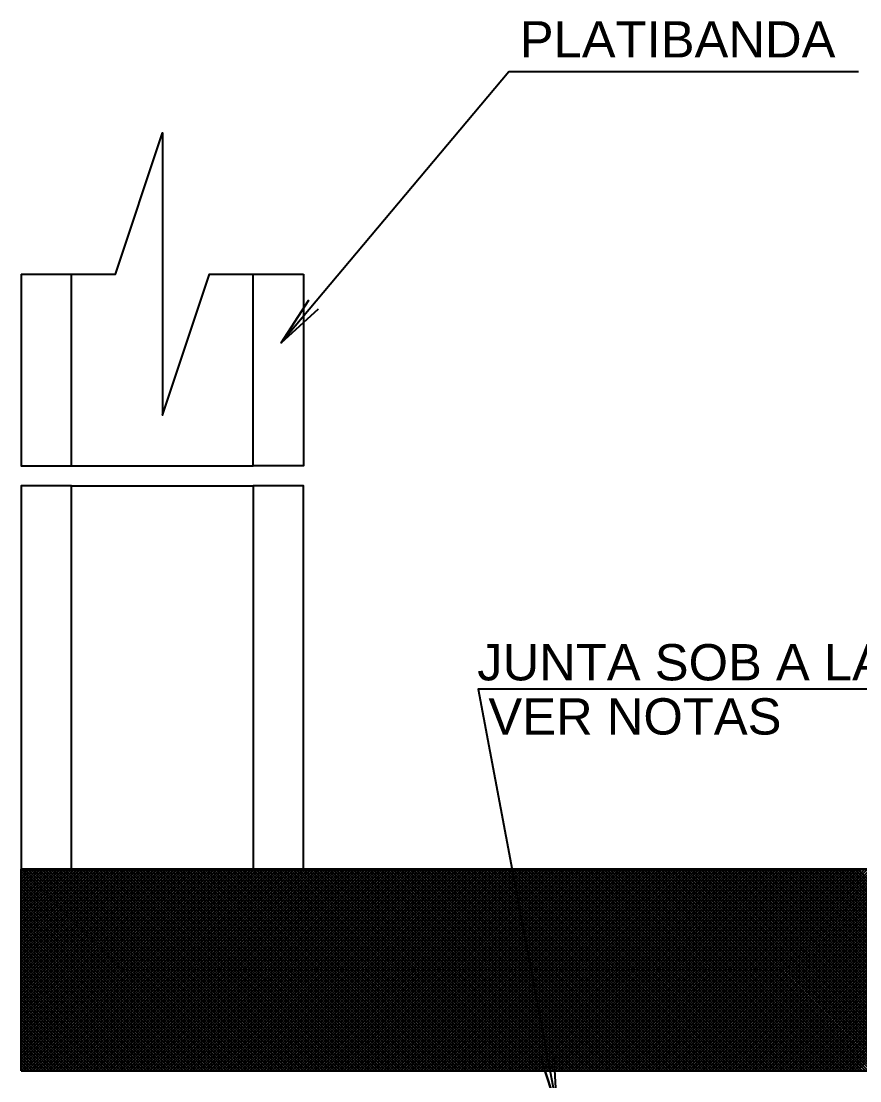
# Model space of a CAD drawing. Extents: x 0 to 119, y 0 to 84.
# Drawn here: x 34.32 to 38.47, y 55.66 to 60.92 of the extents above; entities that cross this region are included whole.
import ezdxf

# ---------------------------------------------------------------- set-up
doc = ezdxf.new("R2010")
doc.units = 0
doc.header["$MEASUREMENT"] = 0
for name, color, linetype in [('10', 252, 'CONTINUOUS'), ('29', 9, 'CONTINUOUS'), ('3', 7, 'CONTINUOUS'), ('6', 178, 'CONTINUOUS')]:
    doc.layers.add(name, color=color, linetype=linetype)
doc.styles.add('TQS_ARIAL', font='arial.ttf')

msp = doc.modelspace()

# ---------------------------------------------------------------- linework, layer by layer
at = {"layer": '10', "color": 252, "linetype": 'Continuous'}
for p, q in [((34.566598, 58.713321), (35.466598, 58.713321)), ((34.566598, 58.613321), (35.466598, 58.613321))]:
    msp.add_line(p, q, dxfattribs=at)
for points in [[(34.316598, 59.663321), (34.783265, 59.663321), (35.016598, 60.363321), (35.016598, 58.963321), (35.249931, 59.663321), (35.716598, 59.663321)], [(34.316598, 59.663321), (34.316598, 58.713321), (34.566598, 58.713321), (34.566598, 59.663321)], [(35.716598, 59.663321), (35.716598, 58.713321), (35.466598, 58.713321), (35.466598, 59.663321)], [(34.316598, 56.713321), (34.566598, 56.713321), (34.566598, 58.613321), (34.316598, 58.613321), (34.316598, 56.713321)], [(35.466598, 56.713321), (35.716598, 56.713321), (35.716598, 58.613321), (35.466598, 58.613321), (35.466598, 56.713321)]]:
    msp.add_lwpolyline(points, dxfattribs=at)
at = {"layer": '29', "color": 9, "linetype": 'Continuous'}
for p, q in [((34.316598, 55.713321), (35.316269, 56.713321)), ((34.316598, 55.727791), (35.302127, 56.713321)), ((34.316598, 55.741933), (35.287985, 56.713321)), ((34.316598, 55.756075), (35.273843, 56.713321)), ((34.316598, 55.770217), (35.259701, 56.713321)), ((34.316598, 55.784359), (35.245559, 56.713321)), ((34.316598, 55.798502), (35.231417, 56.713321)), ((34.316598, 55.812644), (35.217274, 56.713321)), ((34.316598, 55.826786), (35.203132, 56.713321)), ((34.316598, 55.840928), (35.18899, 56.713321)), ((34.316598, 55.85507), (35.174848, 56.713321)), ((34.316598, 55.869212), (35.160706, 56.713321)), ((34.316598, 55.883354), (35.146564, 56.713321)), ((34.316598, 55.897497), (35.132422, 56.713321)), ((34.316598, 55.911639), (35.118279, 56.713321)), ((34.316598, 55.925781), (35.104137, 56.713321)), ((34.316598, 55.939923), (35.089995, 56.713321)), ((34.316598, 55.954065), (35.075853, 56.713321)), ((34.316598, 55.968207), (35.061711, 56.713321)), ((34.316598, 55.982349), (35.047569, 56.713321)), ((34.316598, 55.996492), (35.033427, 56.713321)), ((34.316598, 56.010634), (35.019284, 56.713321)), ((34.316598, 56.024776), (35.005142, 56.713321)), ((34.316598, 56.038918), (34.991, 56.713321)), ((34.316598, 56.05306), (34.976858, 56.713321)), ((34.316598, 56.067202), (34.962716, 56.713321)), ((34.316598, 56.081344), (34.948574, 56.713321)), ((34.316598, 56.095486), (34.934432, 56.713321)), ((34.316598, 56.109629), (34.92029, 56.713321)), ((34.316598, 56.123771), (34.906147, 56.713321)), ((34.316598, 56.137913), (34.892005, 56.713321)), ((34.316598, 56.152055), (34.877863, 56.713321)), ((34.316598, 56.166197), (34.863721, 56.713321)), ((34.316598, 56.180339), (34.849579, 56.713321)), ((34.316598, 56.194481), (34.835437, 56.713321)), ((34.316598, 56.208624), (34.821295, 56.713321)), ((34.316598, 56.222766), (34.807152, 56.713321)), ((34.316598, 56.236908), (34.79301, 56.713321)), ((34.316598, 56.25105), (34.778868, 56.713321)), ((34.316598, 56.265192), (34.764726, 56.713321)), ((34.316598, 56.279334), (34.750584, 56.713321)), ((34.316598, 56.293476), (34.736442, 56.713321)), ((34.316598, 56.307619), (34.7223, 56.713321)), ((34.316598, 56.321761), (34.708158, 56.713321)), ((34.316598, 56.335903), (34.694015, 56.713321)), ((34.316598, 56.350045), (34.679873, 56.713321)), ((34.316598, 56.364187), (34.665731, 56.713321)), ((34.316598, 56.378329), (34.651589, 56.713321)), ((34.316598, 56.392471), (34.637447, 56.713321)), ((34.316598, 56.406613), (34.623305, 56.713321)), ((34.316598, 56.420756), (34.609163, 56.713321)), ((34.316598, 56.434898), (34.59502, 56.713321)), ((34.316598, 56.44904), (34.580878, 56.713321)), ((34.316598, 56.463182), (34.566736, 56.713321)), ((34.316598, 56.477324), (34.552594, 56.713321)), ((34.316598, 56.491466), (34.538452, 56.713321)), ((34.316598, 56.505608), (34.52431, 56.713321)), ((34.316598, 56.519751), (34.510168, 56.713321)), ((34.316598, 56.533893), (34.496025, 56.713321)), ((34.316598, 56.548035), (34.481883, 56.713321)), ((34.316598, 56.562177), (34.467741, 56.713321)), ((34.316598, 56.576319), (34.453599, 56.713321)), ((34.316598, 56.590461), (34.439457, 56.713321)), ((34.316598, 56.604603), (34.425315, 56.713321)), ((34.316598, 56.618745), (34.411173, 56.713321)), ((34.316598, 56.632888), (34.397031, 56.713321)), ((34.316598, 56.64703), (34.382888, 56.713321)), ((34.316598, 56.661172), (34.368746, 56.713321)), ((34.316598, 56.675314), (34.354604, 56.713321)), ((34.316598, 56.689456), (34.340462, 56.713321)), ((34.316598, 56.703598), (34.32632, 56.713321)), ((34.316598, 56.702187), (35.305464, 55.713321)), ((34.319606, 56.713321), (35.319606, 55.713321)), ((34.330411, 55.713321), (35.330411, 56.713321)), ((34.333749, 56.713321), (35.333749, 55.713321)), ((34.344554, 55.713321), (35.344554, 56.713321)), ((34.347891, 56.713321), (35.347891, 55.713321)), ((34.358696, 55.713321), (35.358696, 56.713321)), ((34.362033, 56.713321), (35.362033, 55.713321)), ((34.372838, 55.713321), (35.372838, 56.713321)), ((34.376175, 56.713321), (35.376175, 55.713321)), ((34.38698, 55.713321), (35.38698, 56.713321)), ((34.390317, 56.713321), (35.390317, 55.713321)), ((34.401122, 55.713321), (35.401122, 56.713321)), ((34.404459, 56.713321), (35.404459, 55.713321)), ((34.415264, 55.713321), (35.415264, 56.713321)), ((34.418601, 56.713321), (35.418601, 55.713321)), ((34.429406, 55.713321), (35.429406, 56.713321)), ((34.432744, 56.713321), (35.432744, 55.713321)), ((34.443549, 55.713321), (35.443549, 56.713321)), ((34.446886, 56.713321), (35.446886, 55.713321)), ((34.457691, 55.713321), (35.457691, 56.713321)), ((34.461028, 56.713321), (35.461028, 55.713321)), ((34.471833, 55.713321), (35.471833, 56.713321)), ((34.47517, 56.713321), (35.47517, 55.713321)), ((34.485975, 55.713321), (35.485975, 56.713321)), ((34.489312, 56.713321), (35.489312, 55.713321)), ((34.500117, 55.713321), (35.500117, 56.713321)), ((34.503454, 56.713321), (35.503454, 55.713321)), ((34.514259, 55.713321), (35.514259, 56.713321)), ((34.517596, 56.713321), (35.517596, 55.713321)), ((34.528401, 55.713321), (35.528401, 56.713321)), ((34.531739, 56.713321), (35.531739, 55.713321)), ((34.542544, 55.713321), (35.542544, 56.713321)), ((34.545881, 56.713321), (35.545881, 55.713321)), ((34.556686, 55.713321), (35.556686, 56.713321)), ((34.560023, 56.713321), (35.560023, 55.713321)), ((34.570828, 55.713321), (35.570828, 56.713321)), ((34.574165, 56.713321), (35.574165, 55.713321)), ((34.58497, 55.713321), (35.58497, 56.713321)), ((34.588307, 56.713321), (35.588307, 55.713321)), ((34.599112, 55.713321), (35.599112, 56.713321)), ((34.602449, 56.713321), (35.602449, 55.713321)), ((34.613254, 55.713321), (35.613254, 56.713321)), ((34.616591, 56.713321), (35.616591, 55.713321)), ((34.627396, 55.713321), (35.627396, 56.713321)), ((34.630733, 56.713321), (35.630733, 55.713321)), ((34.641538, 55.713321), (35.641538, 56.713321)), ((34.644876, 56.713321), (35.644876, 55.713321)), ((34.655681, 55.713321), (35.655681, 56.713321)), ((34.659018, 56.713321), (35.659018, 55.713321)), ((34.669823, 55.713321), (35.669823, 56.713321)), ((34.67316, 56.713321), (35.67316, 55.713321)), ((34.683965, 55.713321), (35.683965, 56.713321)), ((34.687302, 56.713321), (35.687302, 55.713321)), ((34.698107, 55.713321), (35.698107, 56.713321)), ((34.701444, 56.713321), (35.701444, 55.713321)), ((34.712249, 55.713321), (35.712249, 56.713321)), ((34.715586, 56.713321), (35.715586, 55.713321)), ((34.726391, 55.713321), (35.726391, 56.713321)), ((34.729728, 56.713321), (35.729728, 55.713321)), ((34.740533, 55.713321), (35.740533, 56.713321)), ((34.743871, 56.713321), (35.743871, 55.713321)), ((34.754676, 55.713321), (35.754676, 56.713321)), ((34.758013, 56.713321), (35.758013, 55.713321)), ((34.768818, 55.713321), (35.768818, 56.713321)), ((34.772155, 56.713321), (35.772155, 55.713321)), ((34.78296, 55.713321), (35.78296, 56.713321)), ((34.786297, 56.713321), (35.786297, 55.713321)), ((34.797102, 55.713321), (35.797102, 56.713321)), ((34.800439, 56.713321), (35.800439, 55.713321)), ((34.811244, 55.713321), (35.811244, 56.713321)), ((34.814581, 56.713321), (35.814581, 55.713321)), ((34.825386, 55.713321), (35.825386, 56.713321)), ((34.828723, 56.713321), (35.828723, 55.713321)), ((34.839528, 55.713321), (35.839528, 56.713321)), ((34.842865, 56.713321), (35.842865, 55.713321)), ((34.85367, 55.713321), (35.85367, 56.713321)), ((34.857008, 56.713321), (35.857008, 55.713321)), ((34.867813, 55.713321), (35.867813, 56.713321)), ((34.87115, 56.713321), (35.87115, 55.713321)), ((34.881955, 55.713321), (35.881955, 56.713321)), ((34.885292, 56.713321), (35.885292, 55.713321)), ((34.896097, 55.713321), (35.896097, 56.713321)), ((34.899434, 56.713321), (35.899434, 55.713321)), ((34.910239, 55.713321), (35.910239, 56.713321)), ((34.913576, 56.713321), (35.913576, 55.713321)), ((34.924381, 55.713321), (35.924381, 56.713321)), ((34.927718, 56.713321), (35.927718, 55.713321)), ((34.938523, 55.713321), (35.938523, 56.713321)), ((34.94186, 56.713321), (35.94186, 55.713321)), ((34.952665, 55.713321), (35.952665, 56.713321)), ((34.956003, 56.713321), (35.956003, 55.713321)), ((34.966808, 55.713321), (35.966808, 56.713321)), ((34.970145, 56.713321), (35.970145, 55.713321)), ((34.98095, 55.713321), (35.98095, 56.713321)), ((34.984287, 56.713321), (35.984287, 55.713321)), ((34.995092, 55.713321), (35.995092, 56.713321)), ((34.998429, 56.713321), (35.998429, 55.713321)), ((35.009234, 55.713321), (36.009234, 56.713321)), ((35.012571, 56.713321), (36.012571, 55.713321)), ((35.023376, 55.713321), (36.023376, 56.713321)), ((35.026713, 56.713321), (36.026713, 55.713321)), ((35.037518, 55.713321), (36.037518, 56.713321)), ((35.040855, 56.713321), (36.040855, 55.713321)), ((35.05166, 55.713321), (36.05166, 56.713321)), ((35.054998, 56.713321), (36.054998, 55.713321)), ((35.065803, 55.713321), (36.065803, 56.713321)), ((35.06914, 56.713321), (36.06914, 55.713321)), ((35.079945, 55.713321), (36.079945, 56.713321)), ((35.083282, 56.713321), (36.083282, 55.713321)), ((35.094087, 55.713321), (36.094087, 56.713321)), ((35.097424, 56.713321), (36.097424, 55.713321)), ((35.108229, 55.713321), (36.108229, 56.713321)), ((35.111566, 56.713321), (36.111566, 55.713321)), ((35.122371, 55.713321), (36.122371, 56.713321)), ((35.125708, 56.713321), (36.125708, 55.713321)), ((35.136513, 55.713321), (36.136513, 56.713321)), ((35.13985, 56.713321), (36.13985, 55.713321)), ((35.150655, 55.713321), (36.150655, 56.713321)), ((35.153992, 56.713321), (36.153992, 55.713321)), ((35.164797, 55.713321), (36.164797, 56.713321)), ((35.168135, 56.713321), (36.168135, 55.713321)), ((35.17894, 55.713321), (36.17894, 56.713321)), ((35.182277, 56.713321), (36.182277, 55.713321)), ((35.193082, 55.713321), (36.193082, 56.713321)), ((35.196419, 56.713321), (36.196419, 55.713321)), ((35.207224, 55.713321), (36.207224, 56.713321)), ((35.210561, 56.713321), (36.210561, 55.713321)), ((35.221366, 55.713321), (36.221366, 56.713321)), ((35.224703, 56.713321), (36.224703, 55.713321)), ((35.235508, 55.713321), (36.235508, 56.713321)), ((35.238845, 56.713321), (36.238845, 55.713321)), ((35.24965, 55.713321), (36.24965, 56.713321)), ((35.252987, 56.713321), (36.252987, 55.713321)), ((35.263792, 55.713321), (36.263792, 56.713321)), ((35.26713, 56.713321), (36.26713, 55.713321)), ((35.277935, 55.713321), (36.277935, 56.713321)), ((35.281272, 56.713321), (36.281272, 55.713321)), ((35.292077, 55.713321), (36.292077, 56.713321)), ((35.295414, 56.713321), (36.295414, 55.713321)), ((35.306219, 55.713321), (36.306219, 56.713321)), ((35.309556, 56.713321), (36.309556, 55.713321)), ((35.320361, 55.713321), (36.320361, 56.713321)), ((35.323698, 56.713321), (36.323698, 55.713321)), ((35.334503, 55.713321), (36.334503, 56.713321)), ((35.33784, 56.713321), (36.33784, 55.713321)), ((35.348645, 55.713321), (36.348645, 56.713321)), ((35.351982, 56.713321), (36.351982, 55.713321)), ((35.362787, 55.713321), (36.362787, 56.713321)), ((35.366125, 56.713321), (36.366125, 55.713321)), ((35.37693, 55.713321), (36.37693, 56.713321)), ((35.380267, 56.713321), (36.380267, 55.713321)), ((35.391072, 55.713321), (36.391072, 56.713321)), ((35.394409, 56.713321), (36.394409, 55.713321)), ((35.405214, 55.713321), (36.405214, 56.713321)), ((35.408551, 56.713321), (36.408551, 55.713321)), ((35.419356, 55.713321), (36.419356, 56.713321)), ((35.422693, 56.713321), (36.422693, 55.713321)), ((35.433498, 55.713321), (36.433498, 56.713321)), ((35.436835, 56.713321), (36.436835, 55.713321)), ((35.44764, 55.713321), (36.44764, 56.713321)), ((35.450977, 56.713321), (36.450977, 55.713321)), ((35.461782, 55.713321), (36.461782, 56.713321)), ((35.465119, 56.713321), (36.465119, 55.713321)), ((35.475924, 55.713321), (36.475924, 56.713321)), ((35.479262, 56.713321), (36.479262, 55.713321)), ((35.490067, 55.713321), (36.490067, 56.713321)), ((35.493404, 56.713321), (36.493404, 55.713321)), ((35.504209, 55.713321), (36.504209, 56.713321)), ((35.507546, 56.713321), (36.507546, 55.713321)), ((35.518351, 55.713321), (36.518351, 56.713321)), ((35.521688, 56.713321), (36.521688, 55.713321)), ((35.532493, 55.713321), (36.532493, 56.713321)), ((35.53583, 56.713321), (36.53583, 55.713321)), ((35.546635, 55.713321), (36.546635, 56.713321)), ((35.549972, 56.713321), (36.549972, 55.713321)), ((35.560777, 55.713321), (36.560777, 56.713321)), ((35.564114, 56.713321), (36.564114, 55.713321)), ((35.574919, 55.713321), (36.574919, 56.713321)), ((35.578257, 56.713321), (36.578257, 55.713321)), ((35.589062, 55.713321), (36.589062, 56.713321)), ((35.592399, 56.713321), (36.592399, 55.713321)), ((35.603204, 55.713321), (36.603204, 56.713321)), ((35.606541, 56.713321), (36.606541, 55.713321)), ((35.617346, 55.713321), (36.617346, 56.713321)), ((35.620683, 56.713321), (36.620683, 55.713321)), ((35.631488, 55.713321), (36.631488, 56.713321)), ((35.634825, 56.713321), (36.634825, 55.713321)), ((35.64563, 55.713321), (36.64563, 56.713321)), ((35.648967, 56.713321), (36.648967, 55.713321)), ((35.659772, 55.713321), (36.659772, 56.713321)), ((35.663109, 56.713321), (36.663109, 55.713321)), ((35.673914, 55.713321), (36.673914, 56.713321)), ((35.677251, 56.713321), (36.677251, 55.713321)), ((35.688057, 55.713321), (36.688057, 56.713321)), ((35.691394, 56.713321), (36.691394, 55.713321)), ((35.702199, 55.713321), (36.702199, 56.713321)), ((35.705536, 56.713321), (36.705536, 55.713321)), ((35.716341, 55.713321), (36.716341, 56.713321)), ((35.719678, 56.713321), (36.719678, 55.713321)), ((35.730483, 55.713321), (36.730483, 56.713321)), ((35.73382, 56.713321), (36.73382, 55.713321)), ((35.744625, 55.713321), (36.744625, 56.713321)), ((35.747962, 56.713321), (36.747962, 55.713321)), ((35.758767, 55.713321), (36.758767, 56.713321)), ((35.762104, 56.713321), (36.762104, 55.713321)), ((35.772909, 55.713321), (36.772909, 56.713321)), ((35.776246, 56.713321), (36.776246, 55.713321)), ((35.787051, 55.713321), (36.787051, 56.713321)), ((35.790389, 56.713321), (36.790389, 55.713321)), ((35.801194, 55.713321), (36.801194, 56.713321)), ((35.804531, 56.713321), (36.804531, 55.713321)), ((35.815336, 55.713321), (36.815336, 56.713321)), ((35.818673, 56.713321), (36.818673, 55.713321)), ((35.829478, 55.713321), (36.829478, 56.713321)), ((35.832815, 56.713321), (36.832815, 55.713321)), ((35.84362, 55.713321), (36.84362, 56.713321)), ((35.846957, 56.713321), (36.846957, 55.713321)), ((35.857762, 55.713321), (36.857762, 56.713321)), ((35.861099, 56.713321), (36.861099, 55.713321)), ((35.871904, 55.713321), (36.871904, 56.713321)), ((35.875241, 56.713321), (36.875241, 55.713321)), ((35.886046, 55.713321), (36.886046, 56.713321)), ((35.889384, 56.713321), (36.889384, 55.713321)), ((35.900189, 55.713321), (36.900189, 56.713321)), ((35.903526, 56.713321), (36.903526, 55.713321)), ((35.914331, 55.713321), (36.914331, 56.713321)), ((35.917668, 56.713321), (36.917668, 55.713321)), ((35.928473, 55.713321), (36.928473, 56.713321)), ((35.93181, 56.713321), (36.93181, 55.713321)), ((35.942615, 55.713321), (36.942615, 56.713321)), ((35.945952, 56.713321), (36.945952, 55.713321)), ((35.956757, 55.713321), (36.956757, 56.713321)), ((35.960094, 56.713321), (36.960094, 55.713321)), ((35.970899, 55.713321), (36.970899, 56.713321)), ((35.974236, 56.713321), (36.974236, 55.713321)), ((35.985041, 55.713321), (36.985041, 56.713321)), ((35.988378, 56.713321), (36.988378, 55.713321)), ((35.999183, 55.713321), (36.999183, 56.713321)), ((36.002521, 56.713321), (37.002521, 55.713321)), ((36.013326, 55.713321), (37.013326, 56.713321)), ((36.016663, 56.713321), (37.016663, 55.713321)), ((36.027468, 55.713321), (37.027468, 56.713321)), ((36.030805, 56.713321), (37.030805, 55.713321)), ((36.04161, 55.713321), (37.04161, 56.713321)), ((36.044947, 56.713321), (37.044947, 55.713321)), ((36.055752, 55.713321), (37.055752, 56.713321)), ((36.059089, 56.713321), (37.059089, 55.713321)), ((36.069894, 55.713321), (37.069894, 56.713321)), ((36.073231, 56.713321), (37.073231, 55.713321)), ((36.084036, 55.713321), (37.084036, 56.713321)), ((36.087373, 56.713321), (37.087373, 55.713321)), ((36.098178, 55.713321), (37.098178, 56.713321)), ((36.101516, 56.713321), (37.101516, 55.713321)), ((36.112321, 55.713321), (37.112321, 56.713321)), ((36.115658, 56.713321), (37.115658, 55.713321)), ((36.126463, 55.713321), (37.126463, 56.713321)), ((36.1298, 56.713321), (37.1298, 55.713321)), ((36.140605, 55.713321), (37.140605, 56.713321)), ((36.143942, 56.713321), (37.143942, 55.713321)), ((36.154747, 55.713321), (37.154747, 56.713321)), ((36.158084, 56.713321), (37.158084, 55.713321)), ((36.168889, 55.713321), (37.168889, 56.713321)), ((36.172226, 56.713321), (37.172226, 55.713321)), ((36.183031, 55.713321), (37.183031, 56.713321)), ((36.186368, 56.713321), (37.186368, 55.713321)), ((36.197173, 55.713321), (37.197173, 56.713321)), ((36.200511, 56.713321), (37.200511, 55.713321)), ((36.211316, 55.713321), (37.211316, 56.713321)), ((36.214653, 56.713321), (37.214653, 55.713321)), ((36.225458, 55.713321), (37.225458, 56.713321)), ((36.228795, 56.713321), (37.228795, 55.713321)), ((36.2396, 55.713321), (37.2396, 56.713321)), ((36.242937, 56.713321), (37.242937, 55.713321)), ((36.253742, 55.713321), (37.253742, 56.713321)), ((36.257079, 56.713321), (37.257079, 55.713321)), ((36.267884, 55.713321), (37.267884, 56.713321)), ((36.271221, 56.713321), (37.271221, 55.713321)), ((36.282026, 55.713321), (37.282026, 56.713321)), ((36.285363, 56.713321), (37.285363, 55.713321)), ((36.296168, 55.713321), (37.296168, 56.713321)), ((36.299505, 56.713321), (37.299505, 55.713321)), ((36.31031, 55.713321), (37.31031, 56.713321)), ((36.313648, 56.713321), (37.313648, 55.713321)), ((36.324453, 55.713321), (37.324453, 56.713321)), ((36.32779, 56.713321), (37.32779, 55.713321)), ((36.338595, 55.713321), (37.338595, 56.713321)), ((36.341932, 56.713321), (37.341932, 55.713321)), ((36.352737, 55.713321), (37.352737, 56.713321)), ((36.356074, 56.713321), (37.356074, 55.713321)), ((36.366879, 55.713321), (37.366879, 56.713321)), ((36.370216, 56.713321), (37.370216, 55.713321)), ((36.381021, 55.713321), (37.381021, 56.713321)), ((36.384358, 56.713321), (37.384358, 55.713321)), ((36.395163, 55.713321), (37.395163, 56.713321)), ((36.3985, 56.713321), (37.3985, 55.713321)), ((36.409305, 55.713321), (37.409305, 56.713321)), ((36.412643, 56.713321), (37.412643, 55.713321)), ((36.423448, 55.713321), (37.423448, 56.713321)), ((36.426785, 56.713321), (37.426785, 55.713321)), ((36.43759, 55.713321), (37.43759, 56.713321)), ((36.440927, 56.713321), (37.440927, 55.713321)), ((36.451732, 55.713321), (37.451732, 56.713321)), ((36.455069, 56.713321), (37.455069, 55.713321)), ((36.465874, 55.713321), (37.465874, 56.713321)), ((36.469211, 56.713321), (37.469211, 55.713321)), ((36.480016, 55.713321), (37.480016, 56.713321)), ((36.483353, 56.713321), (37.483353, 55.713321)), ((36.494158, 55.713321), (37.494158, 56.713321)), ((36.497495, 56.713321), (37.497495, 55.713321)), ((36.5083, 55.713321), (37.5083, 56.713321)), ((36.511637, 56.713321), (37.511637, 55.713321)), ((36.522443, 55.713321), (37.522443, 56.713321)), ((36.52578, 56.713321), (37.52578, 55.713321)), ((36.536585, 55.713321), (37.536585, 56.713321)), ((36.539922, 56.713321), (37.539922, 55.713321)), ((36.550727, 55.713321), (37.550727, 56.713321)), ((36.554064, 56.713321), (37.554064, 55.713321)), ((36.564869, 55.713321), (37.564869, 56.713321)), ((36.568206, 56.713321), (37.568206, 55.713321)), ((36.579011, 55.713321), (37.579011, 56.713321)), ((36.582348, 56.713321), (37.582348, 55.713321)), ((36.593153, 55.713321), (37.593153, 56.713321)), ((36.59649, 56.713321), (37.59649, 55.713321)), ((36.607295, 55.713321), (37.607295, 56.713321)), ((36.610632, 56.713321), (37.610632, 55.713321)), ((36.621437, 55.713321), (37.621437, 56.713321)), ((36.624775, 56.713321), (37.624775, 55.713321)), ((36.63558, 55.713321), (37.63558, 56.713321)), ((36.638917, 56.713321), (37.638917, 55.713321)), ((36.649722, 55.713321), (37.649722, 56.713321)), ((36.653059, 56.713321), (37.653059, 55.713321)), ((36.663864, 55.713321), (37.663864, 56.713321)), ((36.667201, 56.713321), (37.667201, 55.713321)), ((36.678006, 55.713321), (37.678006, 56.713321)), ((36.681343, 56.713321), (37.681343, 55.713321)), ((36.692148, 55.713321), (37.692148, 56.713321)), ((36.695485, 56.713321), (37.695485, 55.713321)), ((36.70629, 55.713321), (37.70629, 56.713321)), ((36.709627, 56.713321), (37.709627, 55.713321)), ((36.720432, 55.713321), (37.720432, 56.713321)), ((36.72377, 56.713321), (37.72377, 55.713321)), ((36.734575, 55.713321), (37.734575, 56.713321)), ((36.737912, 56.713321), (37.737912, 55.713321)), ((36.748717, 55.713321), (37.748717, 56.713321)), ((36.752054, 56.713321), (37.752054, 55.713321)), ((36.762859, 55.713321), (37.762859, 56.713321)), ((36.766196, 56.713321), (37.766196, 55.713321)), ((36.777001, 55.713321), (37.777001, 56.713321)), ((36.780338, 56.713321), (37.780338, 55.713321)), ((36.791143, 55.713321), (37.791143, 56.713321)), ((36.79448, 56.713321), (37.79448, 55.713321)), ((36.805285, 55.713321), (37.805285, 56.713321)), ((36.808622, 56.713321), (37.808622, 55.713321)), ((36.819427, 55.713321), (37.819427, 56.713321)), ((36.822764, 56.713321), (37.822764, 55.713321)), ((36.833569, 55.713321), (37.833569, 56.713321)), ((36.836907, 56.713321), (37.836907, 55.713321)), ((36.847712, 55.713321), (37.847712, 56.713321)), ((36.851049, 56.713321), (37.851049, 55.713321)), ((36.861854, 55.713321), (37.861854, 56.713321)), ((36.865191, 56.713321), (37.865191, 55.713321)), ((36.875996, 55.713321), (37.875996, 56.713321)), ((36.879333, 56.713321), (37.879333, 55.713321)), ((36.890138, 55.713321), (37.890138, 56.713321)), ((36.893475, 56.713321), (37.893475, 55.713321)), ((36.90428, 55.713321), (37.90428, 56.713321)), ((36.907617, 56.713321), (37.907617, 55.713321)), ((36.918422, 55.713321), (37.918422, 56.713321)), ((36.921759, 56.713321), (37.921759, 55.713321)), ((36.932564, 55.713321), (37.932564, 56.713321)), ((36.935902, 56.713321), (37.935902, 55.713321)), ((36.946707, 55.713321), (37.946707, 56.713321)), ((36.950044, 56.713321), (37.950044, 55.713321)), ((36.960849, 55.713321), (37.960849, 56.713321)), ((36.964186, 56.713321), (37.964186, 55.713321)), ((36.974991, 55.713321), (37.974991, 56.713321)), ((36.978328, 56.713321), (37.978328, 55.713321)), ((36.989133, 55.713321), (37.989133, 56.713321)), ((36.99247, 56.713321), (37.99247, 55.713321)), ((37.003275, 55.713321), (38.003275, 56.713321)), ((37.006612, 56.713321), (38.006612, 55.713321)), ((37.017417, 55.713321), (38.017417, 56.713321)), ((37.020754, 56.713321), (38.020754, 55.713321)), ((37.031559, 55.713321), (38.031559, 56.713321)), ((37.034897, 56.713321), (38.034897, 55.713321)), ((37.045702, 55.713321), (38.045702, 56.713321)), ((37.049039, 56.713321), (38.049039, 55.713321)), ((37.059844, 55.713321), (38.059844, 56.713321)), ((37.063181, 56.713321), (38.063181, 55.713321)), ((37.073986, 55.713321), (38.073986, 56.713321)), ((37.077323, 56.713321), (38.077323, 55.713321)), ((37.088128, 55.713321), (38.088128, 56.713321)), ((37.091465, 56.713321), (38.091465, 55.713321)), ((37.10227, 55.713321), (38.10227, 56.713321)), ((37.105607, 56.713321), (38.105607, 55.713321)), ((37.116412, 55.713321), (38.116412, 56.713321)), ((37.119749, 56.713321), (38.119749, 55.713321)), ((37.130554, 55.713321), (38.130554, 56.713321)), ((37.133891, 56.713321), (38.133891, 55.713321)), ((37.144696, 55.713321), (38.144696, 56.713321)), ((37.148034, 56.713321), (38.148034, 55.713321)), ((37.158839, 55.713321), (38.158839, 56.713321)), ((37.162176, 56.713321), (38.162176, 55.713321)), ((37.172981, 55.713321), (38.172981, 56.713321)), ((37.176318, 56.713321), (38.176318, 55.713321)), ((37.187123, 55.713321), (38.187123, 56.713321)), ((37.19046, 56.713321), (38.19046, 55.713321)), ((37.201265, 55.713321), (38.201265, 56.713321)), ((37.204602, 56.713321), (38.204602, 55.713321)), ((37.215407, 55.713321), (38.215407, 56.713321)), ((37.218744, 56.713321), (38.218744, 55.713321)), ((37.229549, 55.713321), (38.229549, 56.713321)), ((37.232886, 56.713321), (38.232886, 55.713321)), ((37.243691, 55.713321), (38.243691, 56.713321)), ((37.247029, 56.713321), (38.247029, 55.713321)), ((37.257834, 55.713321), (38.257834, 56.713321)), ((37.261171, 56.713321), (38.261171, 55.713321)), ((37.271976, 55.713321), (38.271976, 56.713321)), ((37.275313, 56.713321), (38.275313, 55.713321)), ((37.286118, 55.713321), (38.286118, 56.713321)), ((37.289455, 56.713321), (38.289455, 55.713321)), ((37.30026, 55.713321), (38.30026, 56.713321)), ((37.303597, 56.713321), (38.303597, 55.713321)), ((37.314402, 55.713321), (38.314402, 56.713321)), ((37.317739, 56.713321), (38.317739, 55.713321)), ((37.328544, 55.713321), (38.328544, 56.713321)), ((37.331881, 56.713321), (38.331881, 55.713321)), ((37.342686, 55.713321), (38.342686, 56.713321)), ((37.346023, 56.713321), (38.346023, 55.713321)), ((37.356829, 55.713321), (38.356829, 56.713321)), ((37.360166, 56.713321), (38.360166, 55.713321)), ((37.370971, 55.713321), (38.370971, 56.713321)), ((37.374308, 56.713321), (38.374308, 55.713321)), ((37.385113, 55.713321), (38.385113, 56.713321)), ((37.38845, 56.713321), (38.38845, 55.713321)), ((37.399255, 55.713321), (38.399255, 56.713321)), ((37.402592, 56.713321), (38.402592, 55.713321)), ((37.413397, 55.713321), (38.413397, 56.713321)), ((37.416734, 56.713321), (38.416734, 55.713321)), ((37.427539, 55.713321), (38.427539, 56.713321)), ((37.430876, 56.713321), (38.430876, 55.713321)), ((37.441681, 55.713321), (38.441681, 56.713321)), ((37.445018, 56.713321), (38.445018, 55.713321)), ((37.455823, 55.713321), (38.455823, 56.713321)), ((37.459161, 56.713321), (38.459161, 55.713321)), ((37.469966, 55.713321), (38.469966, 56.713321)), ((37.473303, 56.713321), (38.473303, 55.713321)), ((37.484108, 55.713321), (38.484108, 56.713321)), ((37.487445, 56.713321), (38.487445, 55.713321)), ((37.49825, 55.713321), (38.49825, 56.713321)), ((37.501587, 56.713321), (38.501587, 55.713321)), ((37.512392, 55.713321), (38.512392, 56.713321)), ((37.515729, 56.713321), (38.515729, 55.713321)), ((37.526534, 55.713321), (38.526534, 56.713321)), ((37.529871, 56.713321), (38.529871, 55.713321)), ((37.540676, 55.713321), (38.540676, 56.713321)), ((37.544013, 56.713321), (38.544013, 55.713321)), ((37.554818, 55.713321), (38.554818, 56.713321)), ((37.558156, 56.713321), (38.558156, 55.713321)), ((37.568961, 55.713321), (38.568961, 56.713321)), ((37.572298, 56.713321), (38.572298, 55.713321)), ((37.583103, 55.713321), (38.583103, 56.713321)), ((37.58644, 56.713321), (38.58644, 55.713321)), ((37.597245, 55.713321), (38.597245, 56.713321)), ((37.600582, 56.713321), (38.600582, 55.713321)), ((37.611387, 55.713321), (38.611387, 56.713321)), ((37.614724, 56.713321), (38.614724, 55.713321)), ((37.625529, 55.713321), (38.625529, 56.713321)), ((37.628866, 56.713321), (38.628866, 55.713321)), ((37.639671, 55.713321), (38.639671, 56.713321)), ((37.643008, 56.713321), (38.643008, 55.713321)), ((37.653813, 55.713321), (38.653813, 56.713321)), ((37.65715, 56.713321), (38.65715, 55.713321)), ((37.667955, 55.713321), (38.667955, 56.713321)), ((37.671293, 56.713321), (38.671293, 55.713321)), ((37.682098, 55.713321), (38.682098, 56.713321)), ((37.685435, 56.713321), (38.685435, 55.713321)), ((37.69624, 55.713321), (38.69624, 56.713321)), ((37.699577, 56.713321), (38.699577, 55.713321)), ((37.710382, 55.713321), (38.710382, 56.713321)), ((37.713719, 56.713321), (38.713719, 55.713321)), ((37.724524, 55.713321), (38.724524, 56.713321)), ((37.727861, 56.713321), (38.727861, 55.713321)), ((37.738666, 55.713321), (38.738666, 56.713321)), ((37.742003, 56.713321), (38.742003, 55.713321)), ((37.752808, 55.713321), (38.752808, 56.713321)), ((37.756145, 56.713321), (38.756145, 55.713321)), ((37.76695, 55.713321), (38.76695, 56.713321)), ((37.770288, 56.713321), (38.770288, 55.713321)), ((37.781093, 55.713321), (38.781093, 56.713321)), ((37.78443, 56.713321), (38.78443, 55.713321)), ((37.795235, 55.713321), (38.795235, 56.713321)), ((37.798572, 56.713321), (38.798572, 55.713321)), ((37.809377, 55.713321), (38.809377, 56.713321)), ((37.812714, 56.713321), (38.812714, 55.713321)), ((37.823519, 55.713321), (38.823519, 56.713321)), ((37.826856, 56.713321), (38.826856, 55.713321)), ((37.837661, 55.713321), (38.837661, 56.713321)), ((37.840998, 56.713321), (38.840998, 55.713321)), ((37.851803, 55.713321), (38.851803, 56.713321)), ((37.85514, 56.713321), (38.85514, 55.713321)), ((37.865945, 55.713321), (38.865945, 56.713321)), ((37.869283, 56.713321), (38.869283, 55.713321)), ((37.880088, 55.713321), (38.880088, 56.713321)), ((37.883425, 56.713321), (38.883425, 55.713321)), ((37.89423, 55.713321), (38.89423, 56.713321)), ((37.897567, 56.713321), (38.897567, 55.713321)), ((37.908372, 55.713321), (38.908372, 56.713321)), ((37.911709, 56.713321), (38.911709, 55.713321)), ((37.922514, 55.713321), (38.922514, 56.713321)), ((37.925851, 56.713321), (38.925851, 55.713321)), ((37.936656, 55.713321), (38.936656, 56.713321)), ((37.939993, 56.713321), (38.939993, 55.713321)), ((37.950798, 55.713321), (38.950798, 56.713321)), ((37.954135, 56.713321), (38.954135, 55.713321)), ((37.96494, 55.713321), (38.96494, 56.713321)), ((37.968277, 56.713321), (38.968277, 55.713321)), ((37.979082, 55.713321), (38.979082, 56.713321)), ((37.98242, 56.713321), (38.98242, 55.713321)), ((37.993225, 55.713321), (38.993225, 56.713321)), ((37.996562, 56.713321), (38.996562, 55.713321)), ((38.007367, 55.713321), (39.007367, 56.713321)), ((38.010704, 56.713321), (39.010704, 55.713321)), ((38.021509, 55.713321), (39.021509, 56.713321)), ((38.024846, 56.713321), (39.024846, 55.713321)), ((38.035651, 55.713321), (39.035651, 56.713321)), ((38.038988, 56.713321), (39.038988, 55.713321)), ((38.049793, 55.713321), (39.049793, 56.713321)), ((38.05313, 56.713321), (39.05313, 55.713321)), ((38.063935, 55.713321), (39.063935, 56.713321)), ((38.067272, 56.713321), (39.067272, 55.713321)), ((38.078077, 55.713321), (39.078077, 56.713321)), ((38.081415, 56.713321), (39.081415, 55.713321)), ((38.09222, 55.713321), (39.09222, 56.713321)), ((38.095557, 56.713321), (39.095557, 55.713321)), ((38.106362, 55.713321), (39.106362, 56.713321)), ((38.109699, 56.713321), (39.109699, 55.713321)), ((38.120504, 55.713321), (39.120504, 56.713321)), ((38.123841, 56.713321), (39.123841, 55.713321)), ((38.134646, 55.713321), (39.134646, 56.713321)), ((38.137983, 56.713321), (39.137983, 55.713321)), ((38.148788, 55.713321), (39.148788, 56.713321)), ((38.152125, 56.713321), (39.152125, 55.713321)), ((38.16293, 55.713321), (39.16293, 56.713321)), ((38.166267, 56.713321), (39.166267, 55.713321)), ((38.177072, 55.713321), (39.177072, 56.713321)), ((38.180409, 56.713321), (39.180409, 55.713321)), ((38.191215, 55.713321), (39.191215, 56.713321)), ((38.194552, 56.713321), (39.194552, 55.713321)), ((38.205357, 55.713321), (39.205357, 56.713321)), ((38.208694, 56.713321), (39.208694, 55.713321)), ((38.219499, 55.713321), (39.219499, 56.713321)), ((38.222836, 56.713321), (39.222836, 55.713321)), ((38.233641, 55.713321), (39.233641, 56.713321)), ((38.236978, 56.713321), (39.236978, 55.713321)), ((38.247783, 55.713321), (39.247783, 56.713321)), ((38.25112, 56.713321), (39.25112, 55.713321)), ((38.261925, 55.713321), (39.261925, 56.713321)), ((38.265262, 56.713321), (39.265262, 55.713321)), ((38.276067, 55.713321), (39.276067, 56.713321)), ((38.279404, 56.713321), (39.279404, 55.713321)), ((38.290209, 55.713321), (39.290209, 56.713321)), ((38.293547, 56.713321), (39.293547, 55.713321)), ((38.304352, 55.713321), (39.304352, 56.713321)), ((38.307689, 56.713321), (39.307689, 55.713321)), ((38.318494, 55.713321), (39.318494, 56.713321)), ((38.321831, 56.713321), (39.321831, 55.713321)), ((38.332636, 55.713321), (39.332636, 56.713321)), ((38.335973, 56.713321), (39.335973, 55.713321)), ((38.346778, 55.713321), (39.346778, 56.713321)), ((38.350115, 56.713321), (39.350115, 55.713321)), ((38.36092, 55.713321), (39.36092, 56.713321)), ((38.364257, 56.713321), (39.364257, 55.713321)), ((38.375062, 55.713321), (39.375062, 56.713321)), ((38.378399, 56.713321), (39.378399, 55.713321)), ((38.389204, 55.713321), (39.389204, 56.713321)), ((38.392542, 56.713321), (39.392542, 55.713321)), ((38.403347, 55.713321), (39.403347, 56.713321)), ((38.406684, 56.713321), (39.406684, 55.713321)), ((38.417489, 55.713321), (39.417489, 56.713321)), ((38.420826, 56.713321), (39.420826, 55.713321)), ((38.431631, 55.713321), (39.431631, 56.713321)), ((38.434968, 56.713321), (39.434968, 55.713321)), ((38.445773, 55.713321), (39.445773, 56.713321)), ((38.44911, 56.713321), (39.44911, 55.713321)), ((38.459915, 55.713321), (39.459915, 56.713321)), ((38.463252, 56.713321), (39.463252, 55.713321)), ((34.316598, 56.688045), (35.291322, 55.713321)), ((34.316598, 56.673903), (35.27718, 55.713321)), ((34.316598, 56.659761), (35.263038, 55.713321)), ((34.316598, 56.645619), (35.248896, 55.713321)), ((34.316598, 56.631477), (35.234754, 55.713321)), ((34.316598, 56.617334), (35.220612, 55.713321)), ((34.316598, 56.603192), (35.206469, 55.713321)), ((34.316598, 56.58905), (35.192327, 55.713321)), ((34.316598, 56.574908), (35.178185, 55.713321)), ((34.316598, 56.560766), (35.164043, 55.713321)), ((34.316598, 56.546624), (35.149901, 55.713321)), ((34.316598, 56.532482), (35.135759, 55.713321)), ((34.316598, 56.518339), (35.121617, 55.713321)), ((34.316598, 56.504197), (35.107474, 55.713321)), ((34.316598, 56.490055), (35.093332, 55.713321)), ((34.316598, 56.475913), (35.07919, 55.713321)), ((34.316598, 56.461771), (35.065048, 55.713321)), ((34.316598, 56.447629), (35.050906, 55.713321)), ((34.316598, 56.433487), (35.036764, 55.713321)), ((34.316598, 56.419345), (35.022622, 55.713321)), ((34.316598, 56.405202), (35.008479, 55.713321)), ((34.316598, 56.39106), (34.994337, 55.713321)), ((34.316598, 56.376918), (34.980195, 55.713321)), ((34.316598, 56.362776), (34.966053, 55.713321)), ((34.316598, 56.348634), (34.951911, 55.713321)), ((34.316598, 56.334492), (34.937769, 55.713321)), ((34.316598, 56.32035), (34.923627, 55.713321)), ((34.316598, 56.306207), (34.909485, 55.713321)), ((34.316598, 56.292065), (34.895342, 55.713321)), ((34.316598, 56.277923), (34.8812, 55.713321)), ((34.316598, 56.263781), (34.867058, 55.713321)), ((34.316598, 56.249639), (34.852916, 55.713321)), ((34.316598, 56.235497), (34.838774, 55.713321)), ((34.316598, 56.221355), (34.824632, 55.713321)), ((34.316598, 56.207213), (34.81049, 55.713321)), ((34.316598, 56.19307), (34.796347, 55.713321)), ((34.316598, 56.178928), (34.782205, 55.713321)), ((34.316598, 56.164786), (34.768063, 55.713321)), ((34.316598, 56.150644), (34.753921, 55.713321)), ((34.316598, 56.136502), (34.739779, 55.713321)), ((34.316598, 56.12236), (34.725637, 55.713321)), ((34.316598, 56.108218), (34.711495, 55.713321)), ((34.316598, 56.094075), (34.697352, 55.713321)), ((34.316598, 56.079933), (34.68321, 55.713321)), ((34.316598, 56.065791), (34.669068, 55.713321)), ((34.316598, 56.051649), (34.654926, 55.713321)), ((34.316598, 56.037507), (34.640784, 55.713321)), ((34.316598, 56.023365), (34.626642, 55.713321)), ((34.316598, 56.009223), (34.6125, 55.713321)), ((34.316598, 55.99508), (34.598358, 55.713321)), ((34.316598, 55.980938), (34.584215, 55.713321)), ((34.316598, 55.966796), (34.570073, 55.713321)), ((34.316598, 55.952654), (34.555931, 55.713321)), ((34.316598, 55.938512), (34.541789, 55.713321)), ((34.316598, 55.92437), (34.527647, 55.713321)), ((34.316598, 55.910228), (34.513505, 55.713321)), ((34.316598, 55.896086), (34.499363, 55.713321)), ((34.316598, 55.881943), (34.48522, 55.713321)), ((34.316598, 55.867801), (34.471078, 55.713321)), ((34.316598, 55.853659), (34.456936, 55.713321)), ((34.316598, 55.839517), (34.442794, 55.713321)), ((34.316598, 55.825375), (34.428652, 55.713321)), ((34.316598, 55.811233), (34.41451, 55.713321)), ((34.316598, 55.797091), (34.400368, 55.713321)), ((34.316598, 55.782948), (34.386226, 55.713321)), ((34.316598, 55.768806), (34.372083, 55.713321)), ((34.316598, 55.754664), (34.357941, 55.713321)), ((34.316598, 55.740522), (34.343799, 55.713321)), ((34.316598, 55.72638), (34.329657, 55.713321))]:
    msp.add_line(p, q, dxfattribs=at)
msp.add_lwpolyline([(34.316598, 55.713321), (34.316598, 56.713321), (50.304197, 56.713321), (50.304197, 56.379987), (50.804197, 56.213321), (49.804197, 56.213321), (50.304197, 56.046654), (50.304197, 55.713321), (34.316598, 55.713321)], dxfattribs=at)
at = {"layer": '3', "color": 7, "linetype": 'Continuous'}
for points in [[(38.467958, 60.666003), (36.734364, 60.666003), (35.605564, 59.322194), (35.74, 59.532971), (35.605564, 59.322194), (35.789973, 59.490994)], [(41.076232, 57.606127), (36.581955, 57.606127), (36.971849, 55.532316), (36.893982, 55.76988), (36.971849, 55.532316), (36.958121, 55.781939)]]:
    msp.add_lwpolyline(points, dxfattribs=at)
msp.add_arc((38.24259, 55.613379), 0.111917, 243.385832, 243.385832, dxfattribs=at)
at = {"layer": '6', "color": 178, "linetype": 'Continuous'}
for p, q in [((47.255376, 56.713321), (34.316598, 56.713321)), ((34.316598, 55.713321), (34.316598, 56.713321)), ((34.316598, 55.713321), (47.255376, 55.713321))]:
    msp.add_line(p, q, dxfattribs=at)

# ---------------------------------------------------------------- texts
at = {"layer": '3', "color": 7, "linetype": 'Continuous', "style": 'TQS_ARIAL'}
for s, p in [('PLATIBANDA', (36.788116, 60.737672)), ('JUNTA SOB A LAJE DE COBERTURA', (36.5772, 57.64893)), ('VER NOTAS', (36.632502, 57.38032))]:
    msp.add_text(s, height=0.18, dxfattribs=at).set_placement(p)

doc.saveas('drawing.dxf')
